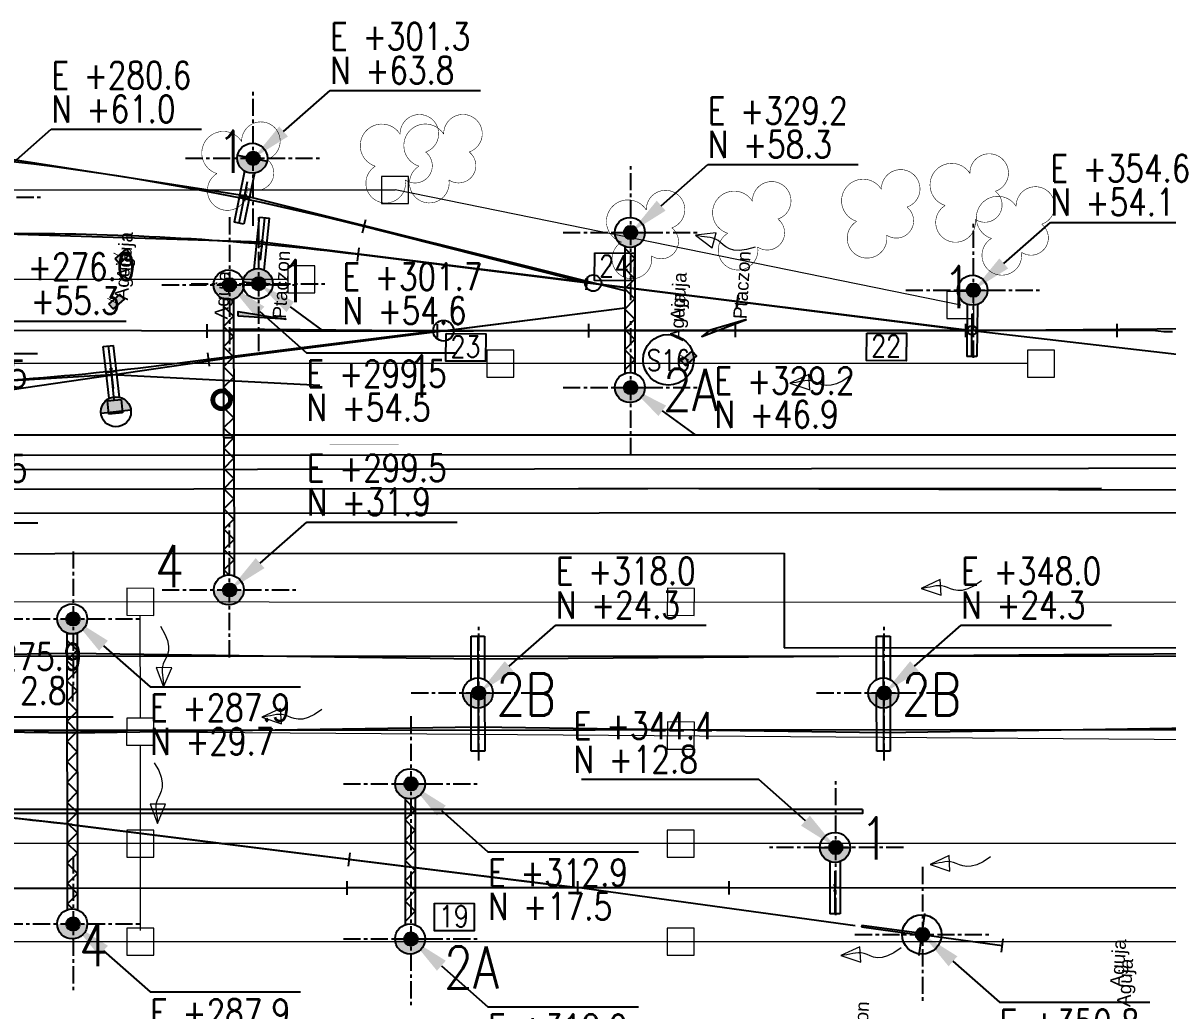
# Model space of a CAD drawing. Header units: millimetres. Extents: x -940 to 1351, y -586 to 711.
# Drawn here: x 883.4 to 968.1, y 284.7 to 357.8 of the extents above; entities that cross this region are included whole.
import ezdxf
from ezdxf import colors
from ezdxf.entities.mleader import LeaderData, LeaderLine
from ezdxf.enums import TextEntityAlignment as Align
from ezdxf.math import Vec2, Vec3

# ---------------------------------------------------------------- set-up
doc = ezdxf.new("R2010")
doc.units = ezdxf.units.MM
for name, pattern in [('CENTER', [50.8, 31.75, -6.35, 6.35, -6.35]), ('DASHED2', [0.375, 0.25, -0.125]), ('PHANTOM2', [31.75, 15.875, -3.175, 3.175, -3.175, 3.175, -3.175])]:
    doc.linetypes.add(name, pattern=pattern)
for name, color, linetype in [('_FO TESUR', 6, 'Continuous'), ('Cambios 1.8', 4, 'Continuous'), ('Catenaria', 2, 'Continuous'), ('ENad-AGUJAS', 22, 'Continuous'), ('ENad-ARBOLES', 84, 'Continuous'), ('ENad-cambios', 15, 'Continuous'), ('ENad-Muro y Alambres nuestro', 104, 'Continuous'), ('ENad-semaforo', 33, 'Continuous'), ('ENad-Vias principales', 2, 'Continuous'), ('GE-Cotas', 1, 'Continuous'), ('GE-Simbologia', 2, 'Continuous'), ('GE-Textos', 3, 'Continuous'), ('ME-Vias con catenarias', 30, 'Continuous'), ('Nombre de secciòn de emparrillado', 70, 'Continuous'), ('Scr Aguja', 1, 'Continuous'), ('Scr Corazon', 12, 'Continuous'), ('UNIFILAR RIEL EXISTENTE', 140, 'PHANTOM2'), ('unifilar VIAS Ppales', 5, 'DASHED2'), ('Vias principales', 5, 'Continuous')]:
    doc.layers.add(name, color=color, linetype=linetype)
for name, color, linetype, lineweight in [('Catenaria textos', 253, 'Continuous', 15), ('CI-DRENAJES ZONA VIAS', 5, 'Continuous', 9), ('CI-PLUVIALES', 3, 'Continuous', 9)]:
    doc.layers.add(name, color=color, linetype=linetype, lineweight=lineweight)
doc.styles.add('Romans', font='romans.shx', dxfattribs={"width": 0.8})
doc.styles.add('Romans PF', font='romans.shx', dxfattribs={"width": 0.8})
doc.styles.get("Standard").update_dxf_attribs({"font": 'arial.ttf'})
doc.linetypes.add('ZIGZAG', pattern='A,0.00254,-5.08,[131,ltypeshp.shx,S=5.08,R=0,X=-5.08,Y=0],-10.16,[131,ltypeshp.shx,S=5.08,R=180,X=5.08,Y=0],-5.08', length=20.32254)

# ---------------------------------------------------------------- blocks, each defined once
blk = doc.blocks.new('cambio-flat-6')
at = {"layer": 'ENad-cambios'}
h = blk.add_hatch(color=1, dxfattribs=at)
h.dxf.hatch_style = 1
h.set_gradient(color1=(255, 159, 127), color2=(255, 255, 0), tint=1)
h.paths.add_polyline_path([(6411372.879, 6139106.942), (6411372.879, 6139107.412), (6411373.962, 6139107.412), (6411373.962, 6139106.942)])
at = {"layer": 'ENad-cambios', "color": 1}
blk.add_lwpolyline([(6411372.879, 6139107.412), (6411373.962, 6139107.412), (6411373.962, 6139106.942), (6411372.879, 6139106.942)], close=True, dxfattribs=at)
at = {"layer": 'ENad-cambios', "const_width": 0.06}
blk.add_lwpolyline([(6411373.348, 6139107.08), (6411373.087, 6139107.823)], dxfattribs=at)
blk = doc.blocks.new('cambio-flat-11')
at = {"layer": 'ENad-cambios'}
h = blk.add_hatch(color=1, dxfattribs=at)
h.dxf.hatch_style = 1
h.set_gradient(color1=(255, 159, 127), color2=(255, 255, 0), tint=1)
h.paths.add_polyline_path([(6411372.879, 6139106.942), (6411372.879, 6139107.412), (6411373.962, 6139107.412), (6411373.962, 6139106.942)])
at = {"layer": 'ENad-cambios', "color": 1}
blk.add_lwpolyline([(6411372.879, 6139107.412), (6411373.962, 6139107.412), (6411373.962, 6139106.942), (6411372.879, 6139106.942)], close=True, dxfattribs=at)
at = {"layer": 'ENad-cambios', "const_width": 0.06}
blk.add_lwpolyline([(6411373.348, 6139107.08), (6411373.087, 6139107.823)], dxfattribs=at)
blk = doc.blocks.new('cambio-flat-12')
at = {"layer": 'ENad-cambios'}
h = blk.add_hatch(color=1, dxfattribs=at)
h.dxf.hatch_style = 1
h.set_gradient(color1=(255, 159, 127), color2=(255, 255, 0), tint=1)
h.paths.add_polyline_path([(6411372.879, 6139106.942), (6411372.879, 6139107.412), (6411373.962, 6139107.412), (6411373.962, 6139106.942)])
at = {"layer": 'ENad-cambios', "color": 1}
blk.add_lwpolyline([(6411372.879, 6139107.412), (6411373.962, 6139107.412), (6411373.962, 6139106.942), (6411372.879, 6139106.942)], close=True, dxfattribs=at)
at = {"layer": 'ENad-cambios', "const_width": 0.06}
blk.add_lwpolyline([(6411373.348, 6139107.08), (6411373.087, 6139107.823)], dxfattribs=at)
blk = doc.blocks.new('CB8der')
for p, q in [((0.5, 11.2), (-0.5, 11.2)), ((0, 11.2), (0, -17.05)), ((0, 0), (-2.115, -16.918)), ((0.5, 0), (-0.5, 0)), ((-2.611, -16.856), (-1.619, -16.98)), ((0.5, -17.05), (-0.5, -17.05))]:
    blk.add_line(p, q)
blk = doc.blocks.new('CAMARA DRENAJE RANURADO')
at = {"layer": 'CI-DRENAJES ZONA VIAS', "ltscale": 2}
blk.add_lwpolyline([(0, -1), (2, -1), (2, 1), (0, 1)], close=True, dxfattribs=at)
blk = doc.blocks.new('CAMB')
at = {"layer": 'GE-Simbologia'}
blk.add_lwpolyline([(6413053.115, 6135476.254), (6413056.051, 6135476.254), (6413056.051, 6135474.216), (6413053.115, 6135474.216)], close=True, dxfattribs=at)
at = {"layer": 'GE-Textos', "style": 'Romans', "width": 0.8}
blk.add_attdef('10', text='', height=1.6, dxfattribs=at).set_placement((6413054.56, 6135474.5), align=Align.CENTER)
blk = doc.blocks.new('tipo de vias')
at = {"layer": 'Nombre de secciòn de emparrillado', "color": 2}
blk.add_circle((-0.135, -0.628), 1.876, dxfattribs=at)
at = {"layer": 'Nombre de secciòn de emparrillado', "style": 'Romans', "width": 0.8}
blk.add_attdef('S10', text='', height=1.562, dxfattribs=at).set_placement((-0.123, -1.455), align=Align.CENTER)
blk = doc.blocks.new('A$C0E88229D')
at = {"layer": 'Catenaria'}
blk.add_hatch(color=256, dxfattribs=at).paths.add_polyline_path([(2.226, 4.906), (0, 4.906, 1)])
at = {"linetype": 'Continuous', "ltscale": 4}
blk.add_line((1.113, 0), (1.113, 3.161), dxfattribs=at)
at = {"color": 1}
for p, q in [((1.013, 2.129), (1.113, 2.129)), ((1.013, 1.729), (1.113, 1.729)), ((1.113, 2.129), (1.213, 2.129)), ((1.113, 1.729), (1.213, 1.729))]:
    blk.add_line(p, q, dxfattribs=at)
at = {"layer": 'Catenaria'}
for p, q in [((0, 4.906), (2.226, 4.906)), ((0.738, 3.858), (0.738, 0)), ((1.488, 3.858), (1.488, 0))]:
    blk.add_line(p, q, dxfattribs=at)
at = {"layer": 'Catenaria', "linetype": 'Continuous', "ltscale": 4}
for p, q in [((1.488, 1.929), (0.738, 1.929)), ((1.488, 0), (0.738, 0))]:
    blk.add_line(p, q, dxfattribs=at)
at = {"layer": 'Catenaria'}
blk.add_circle((1.113, 4.906), 1.113, dxfattribs=at)
blk = doc.blocks.new('A$C0E6C2C1E')
at = {"layer": 'Catenaria'}
for points in [[(2.226, 23.689), (0, 23.689, 1)], [(2.235, 1.113), (0.009, 1.113, 1)]]:
    blk.add_hatch(color=256, dxfattribs=at).paths.add_polyline_path(points)
at = {"linetype": 'Continuous', "ltscale": 4}
blk.add_line((1.491, 12.358), (0.739, 12.365), dxfattribs=at)
at = {"layer": 'Catenaria'}
for p, q in [((0.72, 22.617), (1.469, 22.619)), ((0.72, 22.617), (0.758, 2.164)), ((1.469, 22.617), (1.513, 2.155))]:
    blk.add_line(p, q, dxfattribs=at)
blk.add_lwpolyline([(1.135, 2.226), (0.761, 2.597), (1.51, 3.35), (0.758, 4.099), (1.507, 4.851), (0.755, 5.6), (1.504, 6.353), (0.752, 7.102), (1.501, 7.854), (0.749, 8.603), (1.498, 9.355), (0.745, 10.104), (1.494, 10.857), (0.742, 11.606), (1.491, 12.358), (0.739, 13.107), (1.488, 13.859), (0.736, 14.609), (1.485, 15.361), (0.732, 16.11), (1.482, 16.862), (0.729, 17.611), (1.478, 18.364), (0.726, 19.113), (1.475, 19.865), (0.723, 20.614), (1.472, 21.366), (0.72, 22.115)], dxfattribs=at)
for centre in [(1.113, 23.689), (1.122, 1.113)]:
    blk.add_circle(centre, 1.113, dxfattribs=at)
blk = doc.blocks.new('A$C78B27864')
at = {"color": 3, "linetype": 'Continuous', "ltscale": 4}
blk.add_line((4.978, 2.076), (4.978, -1.076), dxfattribs=at)
at = {"color": 1}
blk.add_line((0.488, 0.564), (0.488, 0.435), dxfattribs=at)
at = {"layer": 'Catenaria', "color": 4, "linetype": 'Continuous', "ltscale": 4}
blk.add_line((10.978, 1), (10.978, 0), dxfattribs=at)
at = {"layer": 'Catenaria', "color": 3, "linetype": 'Continuous', "ltscale": 4}
for p, q in [((4.988, 0.564), (0.488, 0.564)), ((4.988, 0.435), (0.488, 0.435)), ((4.978, 0.5), (10.978, 0.5))]:
    blk.add_line(p, q, dxfattribs=at)
at = {"layer": 'Catenaria', "color": 1, "linetype": 'Continuous', "ltscale": 4}
for radius in [1.459, 0.2]:
    blk.add_circle((4.978, 0.5), radius, dxfattribs=at)
blk = doc.blocks.new('A$C03172A41')
at = {"layer": 'Catenaria'}
for points in [[(2.226, 12.593), (0, 12.593, 1)], [(2.226, 1.113), (0, 1.113, 1)]]:
    blk.add_hatch(color=256, dxfattribs=at).paths.add_polyline_path(points)
for p, q in [((0, 12.593), (2.226, 12.593)), ((0.738, 11.545), (0.738, 2.161)), ((1.488, 11.545), (1.488, 2.161)), ((0, 1.113), (2.226, 1.113))]:
    blk.add_line(p, q, dxfattribs=at)
blk.add_lwpolyline([(0.738, 2.415), (1.488, 3.166), (0.738, 3.917), (1.488, 4.668), (0.738, 5.418), (1.488, 6.169), (0.738, 6.92), (1.488, 7.67), (0.738, 8.421), (1.488, 9.172), (0.738, 9.922), (1.488, 10.673), (0.738, 11.424)], dxfattribs=at)
for centre in [(1.113, 12.593), (1.113, 1.113)]:
    blk.add_circle(centre, 1.113, dxfattribs=at)
blk = doc.blocks.new('A$C32A26A33')
at = {"layer": 'Catenaria'}
for points in [[(2.226, 23.689), (0, 23.689, 1)], [(2.235, 1.113), (0.009, 1.113, 1)]]:
    blk.add_hatch(color=256, dxfattribs=at).paths.add_polyline_path(points)
for p, q in [((0.72, 22.617), (1.469, 22.619)), ((0.72, 22.617), (0.758, 2.164)), ((1.469, 22.617), (1.513, 2.155))]:
    blk.add_line(p, q, dxfattribs=at)
blk.add_lwpolyline([(1.135, 2.226), (0.761, 2.597), (1.51, 3.35), (0.758, 4.099), (1.507, 4.851), (0.755, 5.6), (1.504, 6.353), (0.752, 7.102), (1.501, 7.854), (0.749, 8.603), (1.498, 9.355), (0.745, 10.104), (1.494, 10.857), (0.742, 11.606), (1.491, 12.358), (0.739, 13.107), (1.488, 13.859), (0.736, 14.609), (1.485, 15.361), (0.732, 16.11), (1.482, 16.862), (0.729, 17.611), (1.478, 18.364), (0.726, 19.113), (1.475, 19.865), (0.723, 20.614), (1.472, 21.366), (0.72, 22.115)], dxfattribs=at)
for centre in [(1.113, 23.689), (1.122, 1.113)]:
    blk.add_circle(centre, 1.113, dxfattribs=at)
blk = doc.blocks.new('A$C479D10DC')
at = {"layer": 'Catenaria'}
blk.add_hatch(color=256, dxfattribs=at).paths.add_polyline_path([(2.226, 4.314), (0, 4.314, 1)])
at = {"layer": 'Catenaria', "ltscale": 2}
for p, q in [((0.613, 5.309), (0.613, 8.514)), ((0.613, 0), (0.613, 4.314))]:
    blk.add_line(p, q, dxfattribs=at)
at = {"layer": 'Catenaria', "ltscale": 4}
for p, q in [((0.613, 8.514), (1.613, 8.514)), ((1.113, 8.514), (1.113, 0)), ((1.613, 8.514), (1.613, 5.309)), ((1.613, 4.314), (1.613, 0)), ((1.613, 0), (0.613, 0))]:
    blk.add_line(p, q, dxfattribs=at)
at = {"layer": 'Catenaria'}
blk.add_line((0, 4.314), (2.226, 4.314), dxfattribs=at)
blk.add_circle((1.113, 4.314), 1.113, dxfattribs=at)
blk = doc.blocks.new('COORDENADAS 4.0')
at = {"layer": 'GE-Cotas', "ltscale": 4}
h = blk.add_hatch(color=256, dxfattribs=at)
h.dxf.hatch_style = 1
h.paths.add_polyline_path([(0, 0.5, 0.414214), (-0.5, 0), (0, 0)])
h.paths.add_polyline_path([(0, 0.5), (0, 0), (0.5, 0, 0.414214)])
h.paths.add_polyline_path([(0.5, 0), (0, 0), (0, -0.5, 0.414214)])
h.paths.add_polyline_path([(0, 0), (-0.5, 0, 0.414214), (0, -0.5)])
at = {"layer": 'GE-Cotas', "linetype": 'CENTER', "ltscale": 0.04}
for p, q in [((0, -5), (0, 5)), ((-5, 0), (5, 0))]:
    blk.add_line(p, q, dxfattribs=at)
at = {"layer": 'GE-Cotas', "ltscale": 4}
blk.add_circle((0, 0), 0.5, dxfattribs=at)
at = {"layer": 'GE-Cotas', "color": 3, "ltscale": 4, "style": 'Romans', "width": 0.8}
for tag, p in [('COORDENADASX', (5.7, 8.02)), ('COORDENADASY', (5.7, 5.518))]:
    blk.add_attdef(tag, p, '', height=2, dxfattribs=at)
at = {"layer": 'GE-Cotas', "color": 2, "ltscale": 4}
ml = blk.add_multileader_mtext('Standard', dxfattribs=at)
ml.set_content('', color=2)
ml.set_leader_properties()
ml.build(insert=Vec2(0, 0))
ml.multileader.update_dxf_attribs({"text_right_attachment_type": 6, "dogleg_length": 0.36, "arrow_head_size": 3})
ctx = ml.context
ctx.base_point, ctx.arrow_head_size = Vec3(16.826, 5.02), 3
ctx.right_attachment = 6
notes = []
notes.append((ctx, [(0, (1, 1, 0), (5.7, 5.02), (1, 0), 11.126, [(0, [(0, 0)], 0, [])])]))
ctx.mtext.insert, ctx.mtext.flow_direction = Vec3(18.826, 7.02), 5
for ctx, leaders in notes:
    for number, flags, end, landing, length, lines in leaders:
        leader = LeaderData()
        leader.index, (leader.has_last_leader_line, leader.has_dogleg_vector, leader.attachment_direction) = number, flags
        leader.last_leader_point, leader.dogleg_vector, leader.dogleg_length = Vec3(end), Vec3(landing), length
        for number, points, colour, breaks in lines:
            line = LeaderLine()
            line.index, line.vertices, line.color, line.breaks = number, Vec3.list(points), colors.encode_raw_color(colour), breaks
            leader.lines.append(line)
        ctx.leaders.append(leader)
blk = doc.blocks.new('COORDENADAS 4.2')
at = {"layer": 'GE-Cotas', "ltscale": 4}
h = blk.add_hatch(color=256, dxfattribs=at)
h.dxf.hatch_style = 1
h.paths.add_polyline_path([(0, -0.5, -0.414214), (-0.5, 0), (0, 0)])
h.paths.add_polyline_path([(0, -0.5), (0, 0), (0.5, 0, -0.414214)])
h.paths.add_polyline_path([(0.5, 0), (0, 0), (0, 0.5, -0.414214)])
h.paths.add_polyline_path([(0, 0), (-0.5, 0, -0.414214), (0, 0.5)])
at = {"layer": 'GE-Cotas', "linetype": 'CENTER', "ltscale": 0.04}
for p, q in [((0, 5), (0, -5)), ((-5, 0), (5, 0))]:
    blk.add_line(p, q, dxfattribs=at)
at = {"layer": 'GE-Cotas', "ltscale": 4}
blk.add_circle((0, 0), 0.5, dxfattribs=at)
at = {"layer": 'GE-Cotas', "color": 3, "ltscale": 4, "style": 'Romans', "width": 0.8}
for tag, p in [('COORDENADASX', (5.7, -7.564)), ('COORDENADASY', (5.7, -10.065))]:
    blk.add_attdef(tag, p, '', height=2, dxfattribs=at)
at = {"layer": 'GE-Cotas', "color": 2, "ltscale": 4}
ml = blk.add_multileader_mtext('Standard', dxfattribs=at)
ml.set_content('', color=2)
ml.set_leader_properties()
ml.build(insert=Vec2(0, 0))
ml.multileader.update_dxf_attribs({"text_right_attachment_type": 6, "dogleg_length": 0.36, "arrow_head_size": 3})
ctx = ml.context
ctx.base_point, ctx.arrow_head_size = Vec3(16.826, -5.02), 3
ctx.right_attachment = 6
notes = []
notes.append((ctx, [(0, (1, 1, 0), (5.7, -5.02), (1, 0), 11.126, [(0, [(0, 0)], 0, [])])]))
ctx.mtext.insert, ctx.mtext.flow_direction = Vec3(18.826, -3.02), 5
for ctx, leaders in notes:
    for number, flags, end, landing, length, lines in leaders:
        leader = LeaderData()
        leader.index, (leader.has_last_leader_line, leader.has_dogleg_vector, leader.attachment_direction) = number, flags
        leader.last_leader_point, leader.dogleg_vector, leader.dogleg_length = Vec3(end), Vec3(landing), length
        for number, points, colour, breaks in lines:
            line = LeaderLine()
            line.index, line.vertices, line.color, line.breaks = number, Vec3.list(points), colors.encode_raw_color(colour), breaks
            leader.lines.append(line)
        ctx.leaders.append(leader)
blk = doc.blocks.new('COORDENADAS 4.4')
at = {"layer": 'GE-Cotas', "ltscale": 4}
h = blk.add_hatch(color=256, dxfattribs=at)
h.dxf.hatch_style = 1
h.paths.add_polyline_path([(0, 0.5, -0.414214), (0.5, 0), (0, 0)])
h.paths.add_polyline_path([(0, 0.5), (0, 0), (-0.5, 0, -0.414214)])
h.paths.add_polyline_path([(-0.5, 0), (0, 0), (0, -0.5, -0.414214)])
h.paths.add_polyline_path([(0, 0), (0.5, 0, -0.414214), (0, -0.5)])
at = {"layer": 'GE-Cotas', "linetype": 'CENTER', "ltscale": 0.04}
for p, q in [((0, -5), (0, 5)), ((5, 0), (-5, 0))]:
    blk.add_line(p, q, dxfattribs=at)
at = {"layer": 'GE-Cotas', "ltscale": 4}
blk.add_circle((0, 0), 0.5, dxfattribs=at)
at = {"layer": 'GE-Cotas', "color": 3, "ltscale": 4, "style": 'Romans', "width": 0.8}
for tag, p in [('COORDENADASX', (-19.404, 8.02)), ('COORDENADASY', (-19.404, 5.518))]:
    blk.add_attdef(tag, p, '', height=2, dxfattribs=at)
at = {"layer": 'GE-Cotas', "color": 2, "ltscale": 4}
ml = blk.add_multileader_mtext('Standard', dxfattribs=at)
ml.set_content('', color=2)
ml.set_leader_properties()
ml.build(insert=Vec2(0, 0))
ml.multileader.update_dxf_attribs({"text_right_attachment_type": 6, "dogleg_length": 0.36, "arrow_head_size": 3})
ctx = ml.context
ctx.base_point, ctx.arrow_head_size = Vec3(-20.826, 7.02), 3
ctx.right_attachment, ctx.text_align_type = 6, 2
notes = []
notes.append((ctx, [(0, (1, 1, 0), (-5.7, 5.02), (-1, 0), 11.126, [(0, [(0, 0)], 0, [])])]))
ctx.mtext.insert, ctx.mtext.alignment, ctx.mtext.flow_direction = Vec3(-18.826, 9.02), 3, 5
for ctx, leaders in notes:
    for number, flags, end, landing, length, lines in leaders:
        leader = LeaderData()
        leader.index, (leader.has_last_leader_line, leader.has_dogleg_vector, leader.attachment_direction) = number, flags
        leader.last_leader_point, leader.dogleg_vector, leader.dogleg_length = Vec3(end), Vec3(landing), length
        for number, points, colour, breaks in lines:
            line = LeaderLine()
            line.index, line.vertices, line.color, line.breaks = number, Vec3.list(points), colors.encode_raw_color(colour), breaks
            leader.lines.append(line)
        ctx.leaders.append(leader)
blk = doc.blocks.new('COORDENADAS 5.0')
at = {"layer": 'GE-Cotas', "ltscale": 4}
h = blk.add_hatch(color=256, dxfattribs=at)
h.dxf.hatch_style = 1
h.paths.add_polyline_path([(0, 0.5, 0.414214), (-0.5, 0), (0, 0)])
h.paths.add_polyline_path([(0, 0.5), (0, 0), (0.5, 0, 0.414214)])
h.paths.add_polyline_path([(0.5, 0), (0, 0), (0, -0.5, 0.414214)])
h.paths.add_polyline_path([(0, 0), (-0.5, 0, 0.414214), (0, -0.5)])
at = {"layer": 'GE-Cotas', "linetype": 'CENTER', "ltscale": 0.04}
for p, q in [((0, -5), (0, 5)), ((-5, 0), (5, 0))]:
    blk.add_line(p, q, dxfattribs=at)
at = {"layer": 'GE-Cotas', "ltscale": 4}
blk.add_circle((0, 0), 0.5, dxfattribs=at)
at = {"layer": 'GE-Cotas', "color": 3, "ltscale": 4, "style": 'Romans', "width": 0.8}
for tag, p in [('COORDENADASX', (2.367, 13.119)), ('COORDENADASY', (2.367, 10.618))]:
    blk.add_attdef(tag, p, '', height=2, dxfattribs=at)
at = {"layer": 'GE-Cotas', "color": 2, "ltscale": 4}
ml = blk.add_multileader_mtext('Standard', dxfattribs=at)
ml.set_content('', color=2)
ml.set_leader_properties()
ml.build(insert=Vec2(0, 0))
ml.multileader.update_dxf_attribs({"text_right_attachment_type": 6, "dogleg_length": 0.36, "arrow_head_size": 2.5, "scale": 0.5})
ctx = ml.context
ctx.base_point, ctx.scale, ctx.char_height, ctx.arrow_head_size, ctx.landing_gap_size = Vec3(15.016, 9.67), 0.5, 2, 2.5, 1
ctx.right_attachment = 6
notes = []
notes.append((ctx, [(0, (1, 1, 0), (1.798, 9.67), (1, 0), 13.218, [(0, [(0, 0)], 0, [])])]))
ctx.mtext.insert, ctx.mtext.flow_direction = Vec3(16.016, 10.67), 5
for ctx, leaders in notes:
    for number, flags, end, landing, length, lines in leaders:
        leader = LeaderData()
        leader.index, (leader.has_last_leader_line, leader.has_dogleg_vector, leader.attachment_direction) = number, flags
        leader.last_leader_point, leader.dogleg_vector, leader.dogleg_length = Vec3(end), Vec3(landing), length
        for number, points, colour, breaks in lines:
            line = LeaderLine()
            line.index, line.vertices, line.color, line.breaks = number, Vec3.list(points), colors.encode_raw_color(colour), breaks
            leader.lines.append(line)
        ctx.leaders.append(leader)
blk = doc.blocks.new('COORDENADAS 4.6')
at = {"layer": 'GE-Cotas', "ltscale": 4}
h = blk.add_hatch(color=256, dxfattribs=at)
h.dxf.hatch_style = 1
h.paths.add_polyline_path([(0, 0.5, 0.414214), (-0.5, 0), (0, 0)])
h.paths.add_polyline_path([(0, 0.5), (0, 0), (0.5, 0, 0.414214)])
h.paths.add_polyline_path([(0.5, 0), (0, 0), (0, -0.5, 0.414214)])
h.paths.add_polyline_path([(0, 0), (-0.5, 0, 0.414214), (0, -0.5)])
at = {"layer": 'GE-Cotas', "linetype": 'CENTER', "ltscale": 0.04}
for p, q in [((0, -5), (0, 5)), ((-5, 0), (5, 0))]:
    blk.add_line(p, q, dxfattribs=at)
at = {"layer": 'GE-Cotas', "ltscale": 4}
blk.add_circle((0, 0), 0.5, dxfattribs=at)
at = {"layer": 'GE-Cotas', "color": 3, "ltscale": 4, "style": 'Romans', "width": 0.8}
for tag, p in [('COORDENADASX', (6.203, -0.484)), ('COORDENADASY', (6.203, -2.985))]:
    blk.add_attdef(tag, p, '', height=2, dxfattribs=at)
at = {"layer": 'GE-Cotas', "color": 2, "ltscale": 4}
ml = blk.add_multileader_mtext('Standard', dxfattribs=at)
ml.set_content('', color=2)
ml.set_leader_properties()
ml.build(insert=Vec2(0, 0))
ml.multileader.update_dxf_attribs({"text_right_attachment_type": 6, "dogleg_length": 0.36, "arrow_head_size": 2.9})
ctx = ml.context
ctx.base_point, ctx.arrow_head_size, ctx.plane_origin = Vec3(15.884, -3.5), 2.9, Vec3(-0.942, 4.061)
ctx.right_attachment = 6
notes = []
notes.append((ctx, [(0, (1, 1, 0), (4.758, -3.5), (1, 0), 11.126, [(0, [(0, 0)], 0, [])])]))
ctx.mtext.insert, ctx.mtext.flow_direction = Vec3(17.884, -1.5), 5
for ctx, leaders in notes:
    for number, flags, end, landing, length, lines in leaders:
        leader = LeaderData()
        leader.index, (leader.has_last_leader_line, leader.has_dogleg_vector, leader.attachment_direction) = number, flags
        leader.last_leader_point, leader.dogleg_vector, leader.dogleg_length = Vec3(end), Vec3(landing), length
        for number, points, colour, breaks in lines:
            line = LeaderLine()
            line.index, line.vertices, line.color, line.breaks = number, Vec3.list(points), colors.encode_raw_color(colour), breaks
            leader.lines.append(line)
        ctx.leaders.append(leader)
blk = doc.blocks.new('cat')
at = {"layer": 'Catenaria', "linetype": 'Continuous', "ltscale": 4}
for p, q in [((300.627, 61.053), (280.871, 64.124)), ((300.627, 61.053), (300.56, 60.723)), ((328.761, 54.012), (300.627, 61.053)), ((301.915, 57.633), (275.914, 58.454)), ((326.399, 54.6), (301.915, 57.633)), ((326.424, 54.597), (354.456, 51.093)), ((299.451, 49.075), (328.761, 52.759)), ((315.339, 51.071), (328.761, 52.759)), ((299.451, 51.223), (315.321, 51.071)), ((315.309, 51.071), (336.057, 51.093)), ((336.082, 51.093), (354.456, 51.093)), ((268.792, 44.588), (299.451, 49.075)), ((290.983, 45.931), (290.743, 48.219)), ((290.486, 45.882), (291.481, 45.981)), ((290.584, 44.887), (290.486, 45.882)), ((291.481, 45.981), (291.58, 44.985)), ((291.58, 44.985), (290.584, 44.887))]:
    blk.add_line(p, q, dxfattribs=at)
at = {"layer": 'Catenaria'}
for p, q in [((354.45, 51.094), (379.458, 51.294)), ((287.873, 14.494), (325.276, 9.833))]:
    blk.add_line(p, q, dxfattribs=at)
at = {"layer": 'Catenaria', "color": 3, "ltscale": 4}
for p, q in [((354.451, 51.094), (376.805, 48.485)), ((290.788, 47.821), (306.186, 47.046)), ((325.588, 9.842), (345.805, 7.059))]:
    blk.add_line(p, q, dxfattribs=at)
at = {"layer": 'Catenaria', "linetype": 'ZIGZAG', "ltscale": 4}
blk.add_line((280.382, 47.201), (290.784, 47.821), dxfattribs=at)
at = {"layer": 'Catenaria', "ltscale": 4}
for p, q in [((287.89, 24.893), (287.89, 23.629)), ((287.873, 21.316), (317.894, 21.755)), ((317.894, 21.755), (347.894, 21.342)), ((347.894, 21.342), (377.894, 21.781)), ((276.116, 15.847), (287.873, 14.557)), ((284.788, 9.822), (287.876, 9.822))]:
    blk.add_line(p, q, dxfattribs=at)
at = {"layer": 'Catenaria', "linetype": 'ZIGZAG', "ltscale": 0.09}
for p, q in [((276.87, 15.559), (284.788, 14.907)), ((276.782, 9.819), (284.788, 9.822))]:
    blk.add_line(p, q, dxfattribs=at)
at = {"layer": 'Catenaria', "ltscale": 4}
for points in [[(-72.127, 27.051), (-42.127, 26.638), (-12.127, 27.077), (17.873, 26.664), (47.873, 27.103), (77.873, 26.69), (107.873, 27.128), (137.873, 26.715), (167.873, 27.154), (197.873, 26.741), (227.873, 27.18), (257.873, 26.767), (287.873, 27.206)], [(287.873, 27.206), (317.885, 26.792), (347.925, 27.018), (377.885, 27.231)], [(-72.127, 21.162), (-42.127, 21.6), (-12.127, 21.187), (17.873, 21.626), (47.873, 21.213), (77.873, 21.652), (107.873, 21.239), (137.873, 21.678), (167.873, 21.264), (197.873, 21.703), (227.873, 21.29), (257.873, 21.729), (287.873, 21.316)]]:
    blk.add_lwpolyline(points, dxfattribs=at)
at = {"layer": 'Catenaria', "linetype": 'Continuous', "ltscale": 4}
for centre, radius in [((326.424, 54.597), 0.601), ((315.339, 51.071), 0.761), ((354.456, 51.094), 0.341)]:
    blk.add_circle(centre, radius, dxfattribs=at)
at = {"layer": 'GE-Simbologia'}
blk.add_line((314.88, 51.064), (314.855, 51.063), dxfattribs=at)
at = {"layer": 'Catenaria', "linetype": 'Continuous', "ltscale": 4}
for name, p, rotation in [('A$C0E88229D', (299.122, 59.253), 348.415794941431), ('A$C0E88229D', (303.202, 59.322), 174.2746955204223), ('A$C0E88229D', (353.322, 49.177), 359.3746792996645), ('A$C0E88229D', (291.647, 50.075), 186.6153531650788), ('A$C32A26A33', (286.75, 6.055), 359.9759592798566), ('A$C479D10DC', (316.784, 19.945), 0.09281448175942653), ('A$C479D10DC', (346.784, 19.945), 0.09281448175942641), ('A$C78B27864', (345.731, 6.566), 352.2124438510724)]:
    blk.add_blockref(name, p, dxfattribs=dict(at, rotation=rotation))
for name, p in [('A$C03172A41', (328.023, 45.751)), ('A$C0E6C2C1E', (298.336, 30.776)), ('A$C03172A41', (311.76, 4.942)), ('A$C0E88229D', (343.201, 7.921))]:
    blk.add_blockref(name, p, dxfattribs=at)
at = {"layer": 'GE-Cotas', "ltscale": 4}
for name, p, values in [('COORDENADAS 4.0', (301.26, 63.836), {'COORDENADASY': 'N +63.8', 'COORDENADASX': 'E +301.3'}), ('COORDENADAS 4.0', (280.623, 60.962), {'COORDENADASY': 'N +61.0', 'COORDENADASX': 'E +280.6'}), ('COORDENADAS 4.0', (329.198, 58.344), {'COORDENADASY': 'N +58.3', 'COORDENADASX': 'E +329.2'}), ('COORDENADAS 4.0', (354.551, 54.07), {'COORDENADASY': 'N +54.1', 'COORDENADASX': 'E +354.6'}), ('COORDENADAS 4.6', (275.986, 55.288), {'COORDENADASY': 'N +55.3', 'COORDENADASX': 'E +276.0'}), ('COORDENADAS 4.2', (268.48, 54.417), {'COORDENADASX': 'E +268.5', 'COORDENADASY': 'N +54.4'}), ('COORDENADAS 4.2', (299.512, 54.465), {'COORDENADASX': 'E +299.5', 'COORDENADASY': 'N +54.5'}), ('COORDENADAS 4.6', (301.668, 54.552), {'COORDENADASY': 'N +54.6', 'COORDENADASX': 'E +301.7'}), ('COORDENADAS 4.6', (329.198, 46.864), {'COORDENADASY': 'N +46.9', 'COORDENADASX': 'E +329.2'}), ('COORDENADAS 4.0', (268.489, 31.841), {'COORDENADASY': 'N +31.8', 'COORDENADASX': 'E +268.5'}), ('COORDENADAS 4.0', (299.521, 31.889), {'COORDENADASY': 'N +31.9', 'COORDENADASX': 'E +299.5'}), ('COORDENADAS 4.2', (287.935, 29.743), {'COORDENADASX': 'E +287.9', 'COORDENADASY': 'N +29.7'}), ('COORDENADAS 4.0', (317.952, 24.261), {'COORDENADASY': 'N +24.3', 'COORDENADASX': 'E +318.0'}), ('COORDENADAS 4.0', (347.952, 24.261), {'COORDENADASY': 'N +24.3', 'COORDENADASX': 'E +348.0'}), ('COORDENADAS 5.0', (275.892, 12.824), {'COORDENADASX': 'E +275.9', 'COORDENADASY': 'N +12.8'}), ('COORDENADAS 4.2', (312.935, 17.535), {'COORDENADASX': 'E +312.9', 'COORDENADASY': 'N +17.5'}), ('COORDENADAS 4.4', (344.376, 12.827), {'COORDENADASX': 'E +344.4', 'COORDENADASY': 'N +12.8'}), ('COORDENADAS 4.2', (287.935, 7.168), {'COORDENADASX': 'E +287.9', 'COORDENADASY': 'N +7.2'}), ('COORDENADAS 4.2', (312.935, 6.055), {'COORDENADASX': 'E +312.9', 'COORDENADASY': 'N +6.1'}), ('COORDENADAS 4.2', (350.792, 6.387), {'COORDENADASX': 'E +350.8', 'COORDENADASY': 'N +6.4'})]:
    blk.add_blockref(name, p, dxfattribs=at).add_auto_attribs(values)
at = {"layer": 'GE-Simbologia'}
ref = blk.add_blockref('CAMB', (-6435007.637, -6112045.369), dxfattribs=dict(at, rotation=359.7915328183228))
ref.add_attrib('C10', '24', dxfattribs={"layer": 'GE-Textos', "height": 1.6, "style": 'Romans', "width": 0.8}).set_placement((327.974, 55.065), align=Align.CENTER)
ref = blk.add_blockref('CAMB', (-6435018.639, -6112051.332), dxfattribs=dict(at, rotation=359.7915328183228))
ref.add_attrib('C10', '23', dxfattribs={"layer": 'GE-Textos', "height": 1.6, "style": 'Romans', "width": 0.8}).set_placement((316.971, 49.102), align=Align.CENTER)
ref = blk.add_blockref('CAMB', (-6434987.512, -6112051.296), dxfattribs=dict(at, rotation=359.7915328183228))
ref.add_attrib('C10', '22', dxfattribs={"layer": 'GE-Textos', "height": 1.6, "style": 'Romans', "width": 0.8}).set_placement((348.098, 49.138), align=Align.CENTER)
ref = blk.add_blockref('CAMB', (-6435019.492, -6112093.494), dxfattribs=dict(at, rotation=359.7915328183228))
ref.add_attrib('C10', '19', dxfattribs={"layer": 'GE-Textos', "height": 1.6, "style": 'Romans', "width": 0.8}).set_placement((316.118, 6.94), align=Align.CENTER)
at = {"layer": 'Catenaria textos', "char_height": 5, "width": 356.77791, "attachment_point": 1, "line_spacing_factor": 1.200001, "style": 'Romans PF'}
for s, insert in [('{\\H0.625x;\\C3;1}', (298.592, 65.876)), ('{\\H0.625x;\\C3;1}', (303.203, 56.315)), ('{\\H0.625x;\\C3;1}', (352.292, 55.859)), ('{\\H0.625x;\\C3;1}', (312.55, 49.256)), ('{\\H0.625x;\\C3;2A}', (331.588, 48.256)), ('{\\H0.625x;\\C3;4}', (293.996, 35.205)), ('{\\H0.625x;\\C3;2B}', (319.26, 25.709)), ('{\\H0.625x;\\C3;2B}', (349.26, 25.709)), ('{\\H0.625x;\\C3;1}', (346.184, 15.061)), ('{\\H0.625x;\\C3;4}', (288.384, 7.168)), ('{\\H0.625x;\\C3;2A}', (315.386, 5.505))]:
    blk.add_mtext(s, dxfattribs=dict(at, insert=insert))

msp = doc.modelspace()

# ---------------------------------------------------------------- hatches: boundary and pattern name
at = {"layer": 'ENad-AGUJAS'}
h = msp.add_hatch(color=27, dxfattribs=at)
h.set_gradient(color1=(141, 85, 42), one_color=1, tint=1)
h.paths.add_polyline_path([(899.376, 336.047), (899.361, 336.395), (902.905, 335.834)])

# ---------------------------------------------------------------- linework, layer by layer
at = {"layer": '_FO TESUR', "ltscale": 0.2}
msp.add_line((939.779, 318.501), (939.782, 311.501), dxfattribs=at)
for points in [[(561.935, 318.339), (939.779, 318.501)], [(939.782, 311.501), (986.763, 311.521)]]:
    msp.add_lwpolyline(points, dxfattribs=at)
at = {"layer": 'CI-DRENAJES ZONA VIAS', "ltscale": 2}
for points in [[(909.966, 344.387), (911.966, 344.387), (911.966, 346.387), (909.966, 346.387)], [(933.206, 342.035), (934.439, 341.106), (934.739, 342.212)], [(903.055, 337.767), (905.055, 337.767), (905.055, 339.767), (903.055, 339.767)], [(951.816, 335.865), (953.816, 335.865), (953.816, 337.865), (951.816, 337.865)], [(917.765, 331.542), (919.765, 331.542), (919.765, 333.542), (917.765, 333.542)], [(957.765, 331.542), (959.765, 331.542), (959.765, 333.542), (957.765, 333.542)], [(940.203, 331.08), (941.665, 330.586), (941.602, 331.73)], [(949.916, 315.896), (951.378, 315.403), (951.315, 316.547)], [(893.855, 308.607), (894.454, 310.029), (893.308, 310.05)], [(901.11, 306.374), (902.572, 305.88), (902.509, 307.024)], [(893.396, 298.499), (893.995, 299.921), (892.849, 299.941)], [(950.578, 295.473), (952.04, 294.979), (951.977, 296.124)]]:
    msp.add_lwpolyline(points, close=True, dxfattribs=at)
for points in [[(877.765, 345.387), (910.988, 345.387)], [(952.838, 336.865), (910.988, 345.387)], [(937.621, 341.167), (936.977, 340.988), (936.459, 340.921), (936.046, 340.943), (935.719, 341.033), (935.459, 341.17), (935.246, 341.33), (935.06, 341.494), (934.882, 341.637), (934.696, 341.745), (934.5, 341.82), (934.296, 341.87), (934.085, 341.903), (933.868, 341.928), (933.649, 341.953), (933.428, 341.986), (933.206, 342.035)], [(903.055, 338.767), (279.765, 338.767)], [(957.765, 332.542), (217.52, 332.542)], [(944.666, 331.645), (944.111, 331.273), (943.64, 331.046), (943.242, 330.937), (942.903, 330.92), (942.613, 330.968), (942.36, 331.053), (942.133, 331.15), (941.919, 331.23), (941.708, 331.274), (941.499, 331.283), (941.289, 331.266), (941.078, 331.231), (940.865, 331.187), (940.648, 331.141), (940.428, 331.103), (940.203, 331.08)], [(954.379, 316.462), (953.825, 316.089), (953.354, 315.862), (952.955, 315.754), (952.616, 315.737), (952.326, 315.784), (952.074, 315.87), (951.846, 315.966), (951.632, 316.047), (951.421, 316.09), (951.212, 316.099), (951.002, 316.082), (950.791, 316.048), (950.578, 316.003), (950.362, 315.958), (950.141, 315.919), (949.916, 315.896)], [(450.562, 315.057), (1052.01, 314.866)], [(893.617, 313.1), (893.948, 312.519), (894.14, 312.033), (894.219, 311.627), (894.211, 311.289), (894.143, 311.003), (894.039, 310.757), (893.926, 310.537), (893.83, 310.329), (893.771, 310.123), (893.747, 309.914), (893.749, 309.704), (893.768, 309.491), (893.797, 309.275), (893.826, 309.056), (893.849, 308.834), (893.855, 308.607)], [(905.573, 306.939), (905.019, 306.566), (904.548, 306.339), (904.149, 306.231), (903.81, 306.214), (903.52, 306.262), (903.268, 306.347), (903.04, 306.443), (902.826, 306.524), (902.615, 306.567), (902.406, 306.577), (902.196, 306.56), (901.985, 306.525), (901.772, 306.48), (901.556, 306.435), (901.335, 306.397), (901.11, 306.374)], [(771.129, 306.178), (891.126, 305.304)], [(893.126, 305.29), (1004.18, 304.481), (1131.123, 304.481)], [(892.118, 304.304), (892.118, 290.576)], [(893.157, 302.991), (893.488, 302.411), (893.68, 301.925), (893.759, 301.519), (893.752, 301.18), (893.683, 300.894), (893.579, 300.648), (893.467, 300.429), (893.371, 300.221), (893.312, 300.014), (893.288, 299.806), (893.289, 299.595), (893.309, 299.382), (893.337, 299.166), (893.367, 298.947), (893.389, 298.725), (893.396, 298.499)], [(1100.299, 297.018), (868.955, 297.018)], [(955.041, 296.038), (954.487, 295.666), (954.016, 295.439), (953.617, 295.331), (953.278, 295.314), (952.989, 295.361), (952.736, 295.447), (952.508, 295.543), (952.294, 295.624), (952.084, 295.667), (951.874, 295.676), (951.664, 295.659), (951.453, 295.625), (951.24, 295.58), (951.024, 295.535), (950.804, 295.496), (950.578, 295.473)]]:
    msp.add_lwpolyline(points, dxfattribs=at)
at = {"layer": 'CI-DRENAJES ZONA VIAS'}
msp.add_lwpolyline([(892.133, 306.297), (892.121, 313.912)], dxfattribs=at)
at = {"layer": 'CI-PLUVIALES', "ltscale": 2}
for points in [[(865.91, 289.76), (1052.123, 289.76)], [(948.439, 289.294), (947.884, 288.922), (947.413, 288.695), (947.014, 288.586), (946.676, 288.569), (946.386, 288.617), (946.133, 288.702), (945.905, 288.799), (945.691, 288.879), (945.481, 288.923), (945.271, 288.932), (945.061, 288.915), (944.85, 288.88), (944.637, 288.836), (944.421, 288.79), (944.201, 288.752), (943.975, 288.729)]]:
    msp.add_lwpolyline(points, dxfattribs=at)
msp.add_lwpolyline([(943.975, 288.729), (945.437, 288.235), (945.375, 289.379)], close=True, dxfattribs=at)
at = {"layer": 'ENad-AGUJAS'}
for points in [[(899.376, 336.047), (899.361, 336.395), (902.905, 335.834)], [(936.991, 335.805), (934.286, 335.012), (933.678, 334.553)]]:
    msp.add_lwpolyline(points, close=True, dxfattribs=at)
at = {"layer": 'ENad-ARBOLES', "const_width": 0.04}
for points in [[(911.741, 346.123, 0.966377), (913.239, 348.197, 1.973514), (911.353, 349.515, 1.437272), (909.524, 347.147, 1.870337)], [(914.966, 346.127, 0.966377), (916.464, 348.201, 1.973514), (914.579, 349.519, 1.437272), (912.749, 347.151, 1.870337)], [(900.015, 345.578, 0.966377), (901.512, 347.652, 1.973514), (899.627, 348.97, 1.437272), (897.797, 346.602, 1.870337)], [(953.904, 343.217, 0.966377), (955.401, 345.291, 1.973514), (953.516, 346.609, 1.437272), (951.687, 344.241, 1.870337)], [(947.356, 342.044, 0.966377), (948.854, 344.118, 1.973514), (946.968, 345.436, 1.437272), (945.139, 343.067, 1.870337)], [(937.812, 341.161, 0.966377), (939.309, 343.235, 1.973514), (937.424, 344.553, 1.437272), (935.595, 342.184, 1.870337)], [(957.328, 340.78, 0.966377), (958.825, 342.854, 1.973514), (956.94, 344.172, 1.437272), (955.111, 341.804, 1.870337)], [(929.957, 340.512, 0.966377), (931.454, 342.586, 1.973514), (929.569, 343.904, 1.437272), (927.74, 341.536, 1.870337)]]:
    msp.add_lwpolyline(points, format="xyb", close=True, dxfattribs=at)
at = {"layer": 'ENad-Muro y Alambres nuestro', "ltscale": 2}
msp.add_lwpolyline([(945.558, 299.544), (829.34, 299.54), (737.827, 299.485), (658.697, 299.5), (581.627, 299.677), (536.907, 299.784)], dxfattribs=at)
at = {"layer": 'ENad-Muro y Alambres nuestro', "color": 1, "ltscale": 2}
msp.add_lwpolyline([(945.558, 299.544), (945.562, 299.244), (829.34, 299.24), (737.827, 299.185), (658.696, 299.2), (581.632, 299.377), (581.627, 299.677)], dxfattribs=at)
at = {"layer": 'ENad-semaforo', "ltscale": 2, "const_width": 0.353}
msp.add_lwpolyline([(897.659, 329.422, 1), (898.64, 330.292, 1)], format="xyb", close=True, dxfattribs=at)
at = {"layer": 'ENad-Vias principales', "ltscale": 0.2}
for points in [[(550.721, 327.271), (969.048, 327.271)], [(550.721, 327.271), (969.048, 327.271)], [(550.567, 325.642), (969.038, 325.805)], [(550.567, 325.642), (969.038, 325.805)], [(560.295, 323.026), (963.245, 323.307)], [(560.295, 323.026), (963.245, 323.307)], [(1252.752, 323.403), (1241.171, 323.187), (1235.529, 323.371), (1191.688, 323.4), (1154.527, 323.175), (1118.166, 323.418), (1060.298, 323.081), (986.699, 323.125), (924.569, 323.286)], [(1252.752, 323.403), (1241.171, 323.187), (1235.529, 323.371), (1191.688, 323.4), (1154.527, 323.175), (1118.166, 323.418), (1060.298, 323.081), (986.699, 323.125), (924.569, 323.286)], [(561.934, 321.339), (986.758, 321.521)], [(561.934, 321.339), (986.758, 321.521)]]:
    msp.add_lwpolyline(points, dxfattribs=at)
at = {"layer": 'GE-Simbologia'}
msp.add_line((914.1, 334.964), (914.075, 334.964), dxfattribs=at)
at = {"layer": 'ME-Vias con catenarias', "ltscale": 0.5}
for p, q in [((883.472, 342.147), (301.643, 342.147)), ((913.69, 334.915), (869.766, 335.013)), ((933.475, 334.986), (925.3, 334.977)), ((936.173, 334.986), (933.475, 334.986)), ((359.629, 310.66), (975.975, 310.924)), ((398.154, 305.213), (985.145, 305.464)), ((907.577, 295.843), (887.25, 298.375))]:
    msp.add_line(p, q, dxfattribs=at)
for points in [[(897.184, 332.838), (893.498, 332.375, -0.031182), (868.626, 330.813), (740.978, 330.77), (659.645, 330.742), (608.072, 330.733), (556.498, 330.724), (520.185, 330.642), (485.122, 330.627), (450.06, 330.612), (391.227, 330.606), (332.427, 330.601), (304.84, 330.583), (277.252, 330.566), (251.976, 330.529), (226.7, 330.492), (209.356, 330.5, 0.001362), (208.267, 330.498), (207.004, 330.491, -0.001796), (205.567, 330.489), (201.454, 330.498)], [(935.696, 293.74), (1053.189, 293.79, 0.064733), (1104.326, 300.461), (1106.565, 301.054)]]:
    msp.add_lwpolyline(points, format="xyb", dxfattribs=at)
msp.add_lwpolyline([(454.877, 293.534), (862.612, 293.709), (907.446, 293.728)], dxfattribs=at)
for centre, start, end in [((859.441, 148.838), 75.752, 90), ((883.472, 142.147), 82.87701, 90), ((862.528, 99.908), 82.89955, 90.02457)]:
    msp.add_arc(centre, 200, start, end, dxfattribs=at)
at = {"layer": 'UNIFILAR RIEL EXISTENTE', "ltscale": 0.2}
for p, q in [((967.028, 334.987), (964.423, 334.987)), ((967.877, 334.879), (967.028, 334.987))]:
    msp.add_line(p, q, dxfattribs=at)
at = {"layer": 'UNIFILAR RIEL EXISTENTE', "ltscale": 0.3}
msp.add_line((987.544, 335.085), (967.877, 334.879), dxfattribs=at)
at = {"layer": 'unifilar VIAS Ppales', "ltscale": 5, "const_width": 0.001}
for points in [[(194.212, 326.288), (226.714, 326.272), (252.129, 326.305), (277.641, 326.337), (326.574, 326.335), (388.375, 326.334), (450.177, 326.333), (520.626, 326.383), (550.723, 326.459), (759.844, 326.497), (969.043, 326.538), (1058.936, 326.684), (1079.824, 326.703), (1118.24, 326.711), (1154.899, 326.524), (1191.691, 326.7), (1212.868, 326.543), (1235.757, 326.568), (1263.242, 326.553), (1285.522, 326.637), (1315.201, 326.513), (1325.992, 326.533), (1338.148, 326.565)], [(1334.446, 322.389), (1326.304, 322.304), (1315.049, 322.361), (1308.239, 322.402), (1252.764, 322.598), (1240.991, 322.44), (1235.141, 322.543), (1191.698, 322.553), (1154.455, 322.33), (1118.189, 322.577), (1060.372, 322.312), (986.729, 322.323), (774.346, 322.303), (761.771, 322.296), (561.116, 322.182), (520.369, 322.285), (450.119, 322.086), (390.444, 322.079), (326.579, 322.017), (277.635, 322.059), (226.646, 322.073), (194.185, 322.058), (163.876, 322.046)]]:
    msp.add_lwpolyline(points, dxfattribs=at)
at = {"layer": 'Vias principales', "ltscale": 2, "extrusion": (0.009254, 0.003425, 0.999951), "elevation": 12.147}
msp.add_lwpolyline([(679.933, 324.678), (798.222, 324.555), (1044.226, 324.846), (1191.634, 326.661)], dxfattribs=at)

# ---------------------------------------------------------------- block references
at = {"layer": 'Cambios 1.8'}
for p, rotation in [((925.191, 338.49), 262.8770147053719), ((953.223, 334.987), 270.0020311257389), ((924.496, 293.735), 270.024569292836)]:
    msp.add_blockref('CB8der', p, dxfattribs=dict(at, rotation=rotation))
at = {"layer": 'Cambios 1.8', "xscale": -1, "rotation": 270.0490218992767}
msp.add_blockref('CB8der', (914.1, 334.967), dxfattribs=at)
at = {"layer": 'Catenaria'}
msp.add_blockref('cat', (599.22, 283.9), dxfattribs=at)
at = {"layer": 'CI-DRENAJES ZONA VIAS'}
for p, rotation in [((891.129, 314.917), 359.5827248158307), ((931.129, 314.917), 359.5827248158307), ((891.126, 305.304), 359.5827248158307), ((931.125, 305.013), 359.5827248158307), ((893.123, 297.018), 180.000000000503), ((933.123, 297.018), 180.000000000503)]:
    msp.add_blockref('CAMARA DRENAJE RANURADO', p, dxfattribs=dict(at, rotation=rotation))
at = {"layer": 'CI-PLUVIALES', "ltscale": 2}
for p in [(891.123, 289.76), (931.123, 289.76)]:
    msp.add_blockref('CAMARA DRENAJE RANURADO', p, dxfattribs=at)
at = {"layer": 'ENad-cambios', "rotation": 41.55050730889587}
for name, p in [('cambio-flat-11', (-725250.078, -8846527.082)), ('cambio-flat-12', (-725250.542, -8846530.433)), ('cambio-flat-6', (-725208.193, -8846534.629))]:
    msp.add_blockref(name, p, dxfattribs=at)
at = {"layer": 'GE-Simbologia'}
ref = msp.add_blockref('CAMB', (-6434408.417, -6111761.469), dxfattribs=dict(at, rotation=359.7915328183228))
ref.add_attrib('C10', '24', dxfattribs={"layer": 'GE-Textos', "height": 1.6, "style": 'Romans', "width": 0.8}).set_placement((927.194, 338.965), align=Align.CENTER)
ref = msp.add_blockref('CAMB', (-6434419.419, -6111767.432), dxfattribs=dict(at, rotation=359.7915328183228))
ref.add_attrib('C10', '23', dxfattribs={"layer": 'GE-Textos', "height": 1.6, "style": 'Romans', "width": 0.8}).set_placement((916.191, 333.002), align=Align.CENTER)
msp.add_blockref('tipo de vias', (931.338, 333.446), dxfattribs=at).add_auto_attribs({'S10': 'S16'})
ref = msp.add_blockref('CAMB', (-6434388.292, -6111767.395), dxfattribs=dict(at, rotation=359.7915328183228))
ref.add_attrib('C10', '22', dxfattribs={"layer": 'GE-Textos', "height": 1.6, "style": 'Romans', "width": 0.8}).set_placement((947.318, 333.039), align=Align.CENTER)
ref = msp.add_blockref('CAMB', (-6434420.272, -6111809.594), dxfattribs=dict(at, rotation=359.7915328183228))
ref.add_attrib('C10', '19', dxfattribs={"layer": 'GE-Textos', "height": 1.6, "style": 'Romans', "width": 0.8}).set_placement((915.338, 290.84), align=Align.CENTER)

# ---------------------------------------------------------------- texts
at = {"layer": 'Scr Aguja'}
for p in [(891.367, 338.69), (891.214, 337.205), (898.595, 335.796), (932.352, 335.703), (932.281, 334.184), (964.867, 286.351), (965.382, 284.911)]:
    msp.add_text('Aguja', height=1, rotation=86.55051, dxfattribs=at).set_placement(p)
at = {"layer": 'Scr Corazon'}
for p in [(902.905, 335.834), (936.991, 335.805), (945.764, 280.27)]:
    msp.add_text('Ptaczon', height=1, rotation=86.55051, dxfattribs=at).set_placement(p)

doc.saveas('drawing.dxf')
